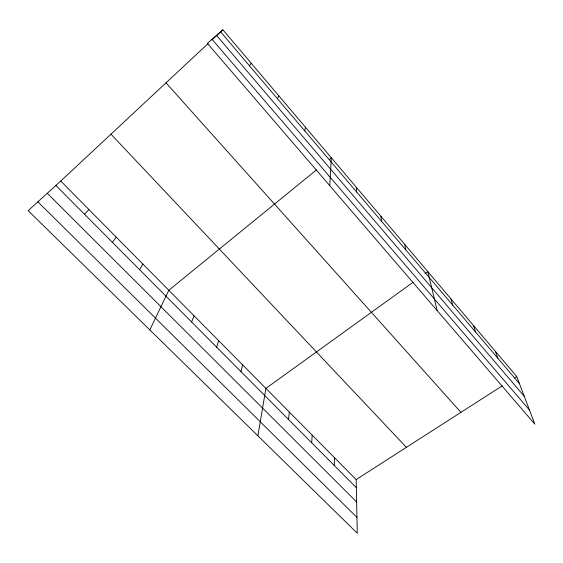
<?xml version="1.0" encoding="UTF-8"?>
<svg xmlns="http://www.w3.org/2000/svg" width="563" height="563" viewBox="0 0 563 563"><rect width="100%" height="100%" fill="white"/><g stroke="black" fill="none" stroke-linecap="round" stroke-linejoin="round"><path stroke-width="0.84" d="M334.295 465.517L334.443 457.649M329.763 185.677L331.333 157.767L329.32 159.406M311.698 442.785L312.184 435.15M288.509 419.456L289.34 412.067M257.896 435.818L265.905 388.386L413.186 282.204M304.717 130.841L305.42 127.189M240.985 371.65L242.569 364.803M216.642 347.167L218.62 340.608M277.531 98.828L278.727 95.696M191.638 322.022L194.038 315.766M149.828 329.911L168.801 290.269L316.582 169.787M139.582 269.656L142.882 264.075M249.5 65.822L251.218 63.239M112.459 242.371L116.245 237.164M84.57 214.32L88.877 209.506M60.727 181.061L356.161 479.585L357.28 533.217L28.15 210.661L60.727 181.061L208.099 43.555M211.948 39.959L222.864 29.783L516.75 376.541L534.85 424.185L207.374 43.351L222.864 29.783M425.051 273.653L427.845 271.64L437.155 310.565M356.161 479.585L502.245 385.845M514.575 377.942L516.75 376.541M37.876 201.828L356.949 517.397M47.285 193.278L356.625 501.936M55.885 185.466L356.33 487.671M110.974 134.177L406.409 447.339M165.994 82.838L460.935 412.355M212.033 39.269L529.48 410.054M216.516 35.342L524.259 396.303M220.583 31.774L519.459 383.677M495.433 351.389L497.84 358.223M473.525 325.541L475.608 332.05M451.005 298.967L452.751 305.139M404.727 244.363L405.74 249.789M380.954 216.319L381.58 221.336M356.499 187.458L356.71 192.053"/></g></svg>
